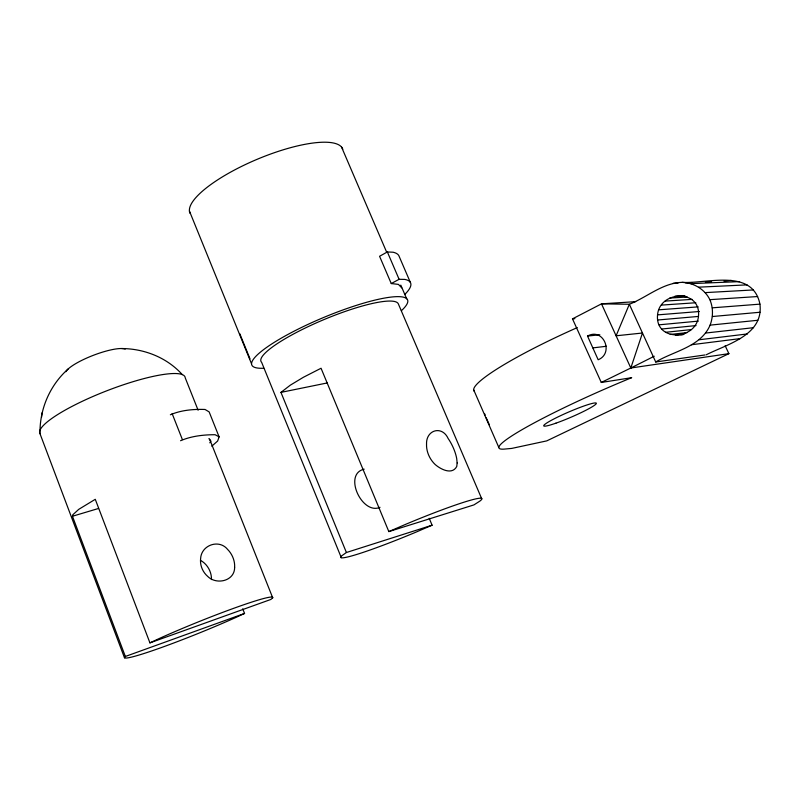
<?xml version="1.0" encoding="UTF-8"?>
<svg xmlns="http://www.w3.org/2000/svg" width="800" height="800" viewBox="0 0 800 800"><rect width="100%" height="100%" fill="white"/><g stroke="black" fill="none" stroke-linecap="round" stroke-linejoin="round"><path stroke-width="1.2" d="M242.73 608.82L244.55 613.45L235.51 617.62A80.03 5.32 -22.1 0 1 124.48 657.74L40 433.71C39.56 409.1 49.86 385.22 68.26 368.88M41.57 417.14L42 412.9M124.48 657.74L125.35 656.47L72.45 516.25L72.77 514.83L78.71 509.37L95.27 499.31L149.93 642.87L270.86 599.45L272.71 597.81L209.63 439.19M657.54 314.89C659.68 290.42 701.12 288.86 698.5 316.11C696.31 340.53 654.98 342.07 657.54 314.89L699.39 311.5M601.28 382.47L630.82 368L642.47 333.02L616.1 335.79L629.34 304.26L655.71 361.99C674.11 350.92 700.69 346.98 710.11 325.13C713.22 316.91 713.35 307.8 709.86 299.67C704.73 289.14 693.62 282.71 682.05 282.36C662.44 282.93 646.9 297.35 629.34 304.26L601.5 303.85L572.49 318.85L601.28 382.47L631.69 377.68A122.68 11.83 -23.5 0 0 504.22 449.11L511.75 448.41L546.76 440.88L728.89 353.66L725.17 345.76M706.22 354.78C727.23 344.13 763.82 335.2 759.93 304.14C752.59 267.86 706.5 284 682.05 282.36M170.35 414.79C180.99 410.16 193.43 409.05 205.05 409.47L209.15 411.91L219.11 436.87L217.63 441.04L211.81 446.18M209.8 442.82L210.93 441.12L208.89 438.6M429.2 518.3L432.1 525.2L416.12 532.08A76.27 5.59 -22.6 0 1 341.62 555.9L346.4 552.51L280.95 392.38L290.31 385.17L303.39 377.28L321.05 368.25L388.83 531.59L473.94 504.9L479.86 501.11A76.27 5.59 -22.6 0 0 406.15 524.12L388.83 531.59M180.56 440.73C191.22 436.11 203.49 434.69 215.12 434.72L219.11 436.87M410.38 282.45L398.83 255.64A95.03 20.51 -22.7 0 0 393.12 252.23L387.36 251.95L379.57 256.27L391.25 283.56L398.42 284.39L401.72 287.84M380.01 507.32C362.03 515.3 342.79 473.98 364.18 469.17M391.25 283.56L399.1 279.3L404.8 279.41A95.35 19.03 -22.7 0 1 404.7 294.53M635.68 301.66L601.5 303.85L630.82 368L654.25 356.23M149.93 642.87L159.4 638.44A80.03 5.32 -22.1 0 1 235.55 607.65A80.03 5.32 -22.1 0 1 272.71 597.81M125.35 656.47L244.55 613.45M587.52 336.06C603.3 327.17 614.36 353.26 598.16 359.76L587.52 336.06L599.84 334.77M346.4 552.51L432.1 525.2M72.45 516.25L98.55 508.47M280.95 392.38L327.27 382.94M630.82 368L728.89 353.66M655.71 361.99L704.99 354.96M691.4 344.75L740.09 338.62M699.22 339.75L747.5 333.93M592.83 347.9L606.48 346.26M705.61 333.05L753.55 327.68M675.4 335.31L684.06 334.36M680.78 334.83L683.24 334.56M670.2 334.45L687.2 332.6M723.99 281.18L731.29 280.41M665.54 332.3L691.17 329.61M710.11 325.13L757.82 320.28M661.73 329.02L696.04 325.58M659.02 324.83L698.35 321.12M712.4 316.52L760 312.25M657.59 320.02L698.21 316.45M572.49 318.85L574.89 318.66M712.32 307.83L759.93 304.14M658.86 309.81L698.21 306.88M661.48 305.1L695.82 302.75M709.86 299.67L757.62 296.54M665.21 301.09L692.09 299.38M669.82 298.05L687.27 297M675 296.18L684.91 295.61M705.22 292.62L753.22 289.96M698.71 287.16L747.06 284.88M690.8 283.66L739.58 281.62M673.07 283.32L678.04 283.12M685.5 282.82L691.71 282.56M705.38 282.01L711.59 281.76M121.7 348.53C144.43 348.69 167.01 357.59 182.33 374.65M489.33 424.68L486.24 417.84M473.63 389.7L498.75 447.3M387.36 251.95L399.1 279.3M341.58 147.14L386.61 252.06M400.81 285.13L406.68 298.82M481.73 498.78L398.37 303.98A74.46 14.25 -22.7 0 0 321.41 320.67A74.46 14.25 -22.7 0 0 261.64 362.34L341.29 557.62M239.75 333.64L249.98 358.79M189.41 211L251.48 363.68M198.12 410.25L185.23 377.83A77.88 15.41 -21.2 0 0 107.65 390.46A77.88 15.41 -21.2 0 0 40 433.71M172.13 413.59L182.37 439.55M484.79 413.98L485.14 415.08M474.32 391.32A121.78 15.94 -23.8 0 1 577.3 327.59M263.71 368.23A84.41 16.16 -22.7 0 1 323.35 317.6A84.41 16.16 -22.7 0 1 401.37 310.71M190.1 213.37A82.81 23.45 -22.8 0 1 257.17 159.29A82.81 23.45 -22.8 0 1 342.79 149.29M200.73 560.48A18.9 16.16 61.6 0 1 211.46 579.57M65.86 371.71A32.73 7.31 -21 0 1 93.8 355.14A32.73 7.31 -21 0 1 125.2 349.11M457.15 462.94L456.76 466.45C452.12 475.31 440.62 469.28 435.17 464.51A22.57 17.8 58.7 0 1 426.54 444.14C425.96 429.93 441.99 425.11 448.14 438.5A22.58 8.66 64.3 0 1 456.7 458.55L457.15 462.94M234.64 567.24C234.82 581.1 216.45 585.26 207.69 576.4A19.2 17.43 59.1 0 1 200.64 558.36C201.46 545.04 219.05 538.8 227.61 549.42A19.21 14.76 62.7 0 1 234.64 567.24M555.94 423.16A28.66 2.85 -23.3 0 0 596.34 403.47A28.66 2.85 -23.3 0 0 557.75 417.03A28.66 2.85 -23.3 0 0 555.94 423.16"/></g></svg>
